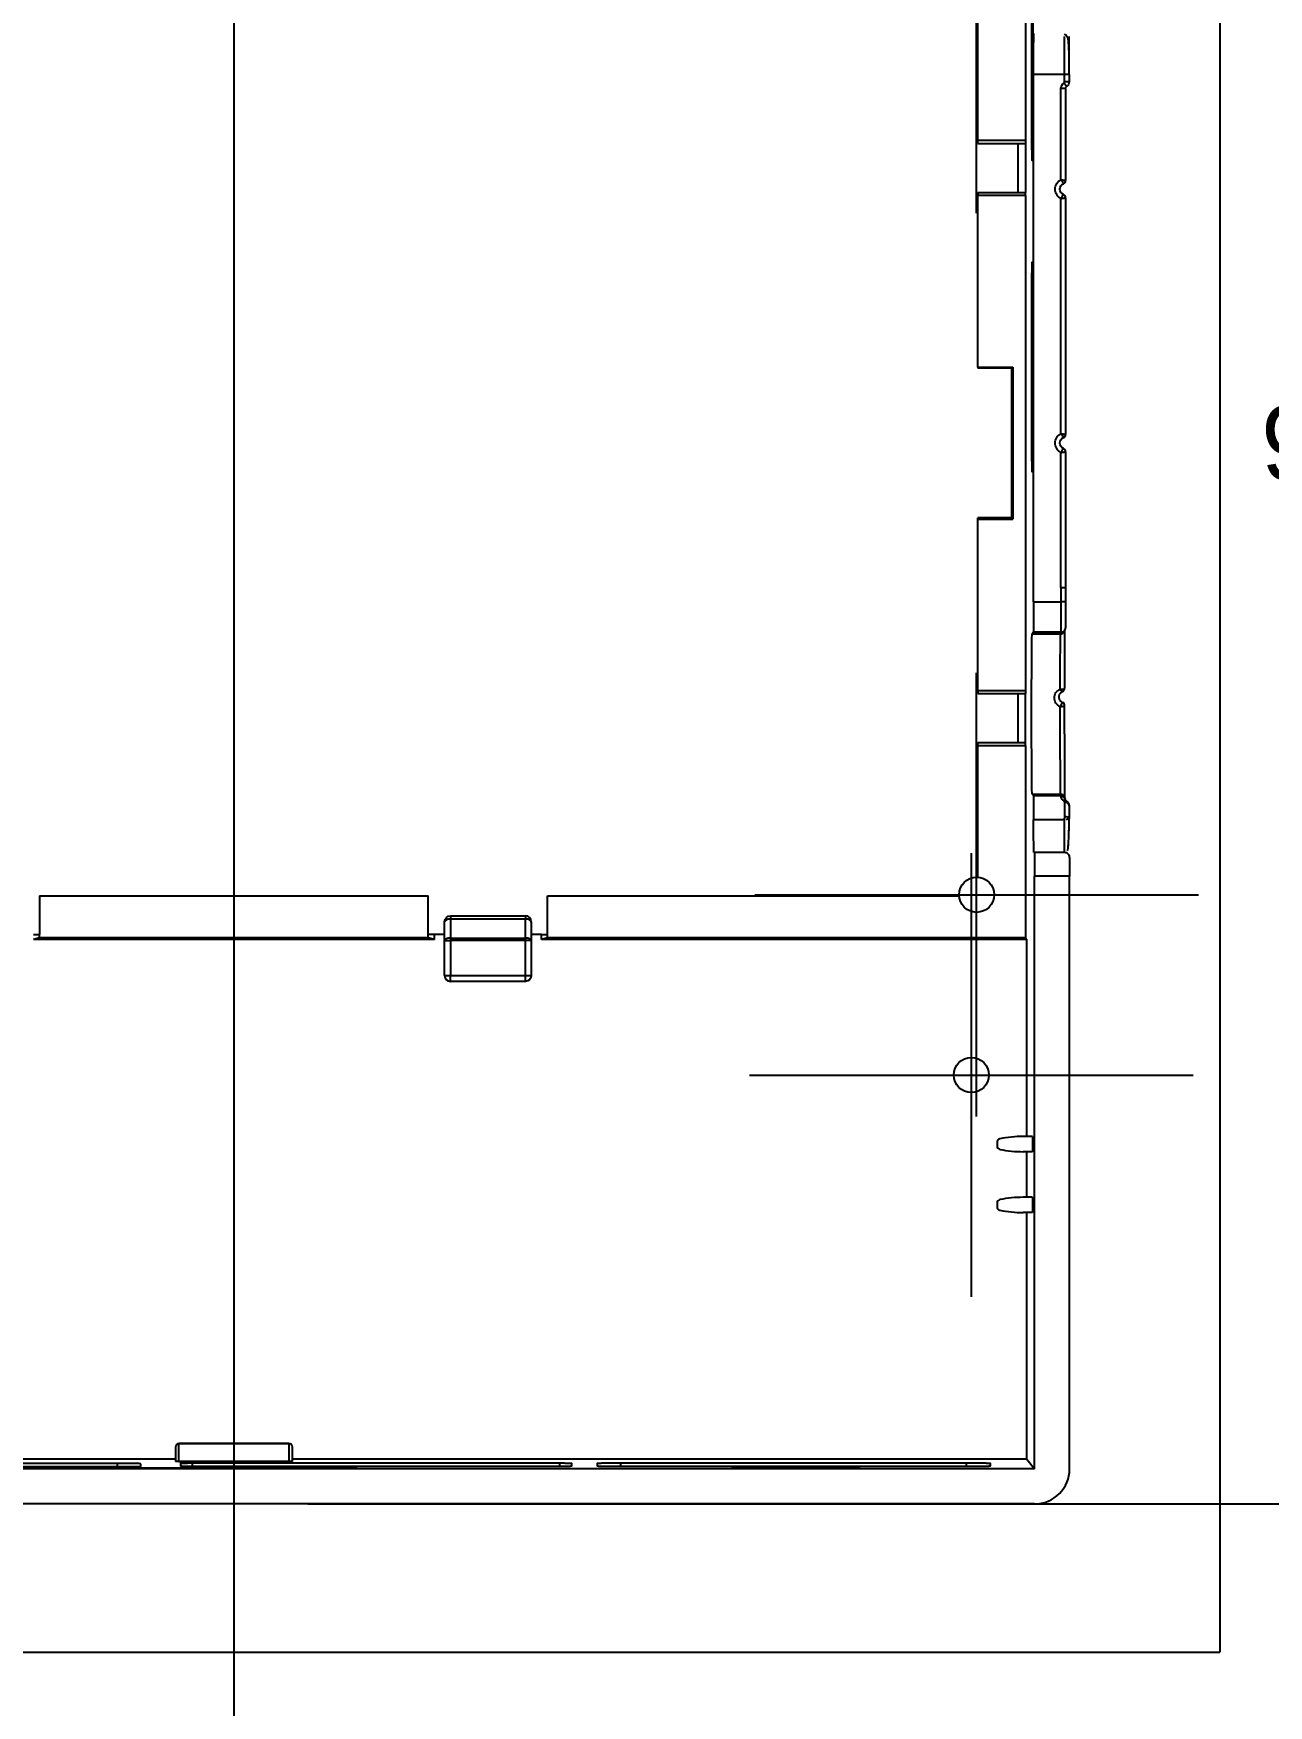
# Model space of a CAD drawing. Header units: inches. Extents: x 0 to 1189, y 0 to 841.
# Drawn here: x 980.2 to 1033.3, y 298.2 to 370 of the extents above; entities that cross this region are included whole.
import ezdxf
from ezdxf.lldxf.tags import DXFTag

# ---------------------------------------------------------------- set-up
doc = ezdxf.new("R2010")
doc.units = ezdxf.units.IN
doc.header["$MEASUREMENT"] = 0
doc.layers.add('1', color=7, linetype='Continuous', true_color=0xffffff)
tags = doc.linetypes.add('CENTER', pattern=[2, 1.25, -0.25, 0.25, -0.25]).pattern_tags.tags
tags[10:11] = [DXFTag(74, 4), DXFTag(75, 0), DXFTag(340, '0'), DXFTag(46, 0.0), DXFTag(50, 0.0), DXFTag(44, 0.0), DXFTag(45, 0.0)]
tags[8:9] = [DXFTag(74, 4), DXFTag(75, 0), DXFTag(340, '0'), DXFTag(46, 0.0), DXFTag(50, 0.0), DXFTag(44, 0.0), DXFTag(45, 0.0)]
tags[6:7] = [DXFTag(74, 4), DXFTag(75, 0), DXFTag(340, '0'), DXFTag(46, 0.0), DXFTag(50, 0.0), DXFTag(44, 0.0), DXFTag(45, 0.0)]
tags[4:5] = [DXFTag(74, 4), DXFTag(75, 0), DXFTag(340, '0'), DXFTag(46, 0.0), DXFTag(50, 0.0), DXFTag(44, 0.0), DXFTag(45, 0.0)]
tags = doc.linetypes.add('PHANTOM', pattern=[2.5, 1.25, -0.25, 0.25, -0.25, 0.25, -0.25]).pattern_tags.tags
tags[14:15] = [DXFTag(74, 4), DXFTag(75, 0), DXFTag(340, '0'), DXFTag(46, 0.0), DXFTag(50, 0.0), DXFTag(44, 0.0), DXFTag(45, 0.0)]
tags[12:13] = [DXFTag(74, 4), DXFTag(75, 0), DXFTag(340, '0'), DXFTag(46, 0.0), DXFTag(50, 0.0), DXFTag(44, 0.0), DXFTag(45, 0.0)]
tags[10:11] = [DXFTag(74, 4), DXFTag(75, 0), DXFTag(340, '0'), DXFTag(46, 0.0), DXFTag(50, 0.0), DXFTag(44, 0.0), DXFTag(45, 0.0)]
tags[8:9] = [DXFTag(74, 4), DXFTag(75, 0), DXFTag(340, '0'), DXFTag(46, 0.0), DXFTag(50, 0.0), DXFTag(44, 0.0), DXFTag(45, 0.0)]
tags[6:7] = [DXFTag(74, 4), DXFTag(75, 0), DXFTag(340, '0'), DXFTag(46, 0.0), DXFTag(50, 0.0), DXFTag(44, 0.0), DXFTag(45, 0.0)]
tags[4:5] = [DXFTag(74, 4), DXFTag(75, 0), DXFTag(340, '0'), DXFTag(46, 0.0), DXFTag(50, 0.0), DXFTag(44, 0.0), DXFTag(45, 0.0)]
doc.dimstyles.get("Standard").update_dxf_attribs({"dimtxt": 0.18, "dimasz": 0.18, "dimexe": 0.18, "dimexo": 0.0625, "dimgap": 0.09, "dimtad": 0, "dimtih": 1, "dimtoh": 1, "dimdec": 4, "dimzin": 0, "dimdsep": 46, "dimtxsty": 'Standard', "dimcen": 0.09, "dimadec": 0, "dimazin": 0, "dimtfac": 1, "dimtdec": 4, "dimtofl": 0, "dimtmove": 0, "dimatfit": 3, "dimfxl": 0, "dimtolj": 1, "dimtzin": 0, "dimarcsym": 0})

# ---------------------------------------------------------------- blocks, each defined once
blk = doc.blocks.new('*D46')
at = {"layer": '1', "color": 7, "lineweight": -2}
for p, q in [((992.021, 397.973), (1039.668, 397.973)), ((1036.493, 394.798), (1036.493, 355.596)), ((1036.493, 310.045), (1036.493, 349.246)), ((992.021, 306.87), (1039.668, 306.87))]:
    blk.add_line(p, q, dxfattribs=at)
at = {"layer": '1', "color": 7}
for points in [[(1035.964, 394.798), (1037.023, 394.798), (1036.493, 397.973)], [(1035.964, 310.045), (1037.023, 310.045), (1036.493, 306.87)]]:
    blk.add_solid(points, dxfattribs=at)
at = {"layer": 'Defpoints', "color": 0}
for p in [(990.434, 397.973), (990.434, 306.87), (1036.493, 306.87)]:
    blk.add_point(p, dxfattribs=at)
at = {"layer": '1', "color": 7, "insert": (1036.493, 352.421), "char_height": 3.175, "attachment_point": 5}
blk.add_mtext('\\A1; 91.1 ', dxfattribs=at)

msp = doc.modelspace()

# ---------------------------------------------------------------- linework, layer by layer
at = {"layer": '1', "color": 43, "linetype": 'PHANTOM', "ltscale": 11.129345}
msp.add_line((988.8465, 421.973), (988.8465, 282.8561), dxfattribs=at)
at = {"layer": '1', "color": 251}
for p in [(1031.167, 404.3365), (946.526, 300.5061)]:
    msp.add_line(p, (1031.167, 300.5061), dxfattribs=at)
at = {"layer": '1', "color": 7, "linetype": 'CENTER', "ltscale": 6.35}
for p, q in [((1020.7301, 362.2928), (1020.7301, 381.3428)), ((1020.7301, 323.4998), (1020.7301, 342.5498)), ((1020.504, 315.7613), (1020.504, 334.8113)), ((1011.2051, 333.0248), (1030.2551, 333.0248)), ((1010.979, 325.2863), (1030.029, 325.2863))]:
    msp.add_line(p, q, dxfattribs=at)
at = {"layer": '1', "color": 21}
for p, q in [((1022.8351, 373.6729), (1022.8351, 365.4084)), ((1023.1069, 365.6622), (1023.1069, 372.446)), ((1023.1424, 372.446), (1023.1424, 365.6622)), ((1020.7803, 365.4084), (1020.7803, 371.0658)), ((1024.5026, 368.2501), (1023.1761, 368.2501)), ((1023.1761, 345.6015), (1023.1761, 368.2501)), ((1024.5528, 367.6383), (1024.3518, 367.6383)), ((1024.3518, 363.7307), (1024.3518, 367.6383)), ((1024.5965, 367.727), (1024.481, 367.89)), ((1024.5026, 367.932), (1024.5026, 368.2501)), ((1024.7036, 368.2501), (1024.5026, 368.2501)), ((1024.7036, 367.932), (1024.5026, 367.932)), ((1024.5528, 367.6383), (1024.5528, 363.6982)), ((1024.7036, 368.2501), (1024.7036, 367.932)), ((1023.1424, 365.6622), (1023.1069, 365.6622)), ((1020.7803, 365.2853), (1020.7803, 365.4084)), ((1022.8351, 365.4084), (1020.7803, 365.4084)), ((1020.7803, 365.2853), (1022.514, 365.2853)), ((1022.514, 363.1748), (1022.514, 365.2853)), ((1022.514, 365.2853), (1022.8252, 365.2853)), ((1022.8351, 365.4084), (1022.8252, 365.2853)), ((1022.8252, 365.2853), (1022.8252, 363.1748)), ((1023.1347, 364.5567), (1023.1147, 364.5567)), ((1020.7803, 363.1748), (1020.7803, 363.0517)), ((1020.7803, 363.1748), (1022.514, 363.1748)), ((1022.8351, 363.0517), (1020.7803, 363.0517)), ((1020.7803, 355.6865), (1020.7803, 363.0517)), ((1022.514, 363.1748), (1022.8252, 363.1748)), ((1022.8351, 363.0517), (1022.8252, 363.1748)), ((1022.8351, 363.0517), (1022.8351, 341.7909)), ((1024.3518, 352.8265), (1024.3518, 362.9205)), ((1024.5528, 362.9529), (1024.5528, 352.794)), ((1023.1147, 360.185), (1023.1347, 360.185)), ((1023.1424, 359.0795), (1023.1069, 359.0795)), ((1023.1069, 352.2957), (1023.1069, 359.0795)), ((1023.1424, 359.0795), (1023.1424, 352.2957)), ((1020.7803, 355.6865), (1020.7803, 355.6373)), ((1020.7803, 355.6865), (1022.2867, 355.6865)), ((1022.2376, 355.6373), (1020.7803, 355.6373)), ((1022.2867, 355.6865), (1022.2376, 355.6373)), ((1022.2376, 349.2053), (1022.2376, 355.6373)), ((1022.2867, 355.6865), (1022.2867, 349.1562)), ((1023.1424, 352.2957), (1023.1069, 352.2957)), ((1024.3518, 346.2159), (1024.3518, 352.0162)), ((1024.5528, 352.0487), (1024.5528, 346.2142)), ((1023.1347, 351.1902), (1023.1147, 351.1902)), ((1020.7803, 349.1562), (1020.7803, 349.2053)), ((1022.2376, 349.2053), (1020.7803, 349.2053)), ((1020.7803, 349.1562), (1022.2867, 349.1562)), ((1020.7803, 341.7909), (1020.7803, 349.1562)), ((1022.2867, 349.1562), (1022.2376, 349.2053)), ((1024.3518, 346.2159), (1024.3619, 346.2159)), ((1024.3619, 345.6015), (1024.3619, 346.2159)), ((1024.5528, 346.2143), (1024.5528, 345.6015)), ((1023.1761, 345.6015), (1024.3619, 345.6015)), ((1024.5528, 345.6015), (1024.3619, 345.6015)), ((1023.167, 344.2951), (1023.1153, 344.2304)), ((1023.1153, 344.2304), (1024.3322, 344.2304)), ((1024.358, 344.2951), (1023.167, 344.2951)), ((1024.3322, 344.2304), (1024.358, 344.2951)), ((1024.5095, 344.3505), (1024.5353, 344.4151)), ((1020.7803, 341.7909), (1020.7803, 341.6678)), ((1020.7803, 341.7909), (1022.8351, 341.7909)), ((1022.8351, 341.7909), (1022.8252, 341.6678)), ((1020.7803, 341.6678), (1022.514, 341.6678)), ((1022.514, 339.5573), (1022.514, 341.6678)), ((1022.514, 341.6678), (1022.8252, 341.6678)), ((1022.8252, 339.5573), (1022.8252, 341.6678)), ((1020.7803, 339.4342), (1020.7803, 339.5573)), ((1020.7803, 339.5573), (1022.514, 339.5573)), ((1020.7803, 333.7769), (1020.7803, 339.4342)), ((1020.7803, 339.4342), (1022.8351, 339.4342)), ((1022.514, 339.5573), (1022.8252, 339.5573)), ((1022.8351, 339.4342), (1022.8252, 339.5573)), ((1022.8351, 339.4342), (1022.8351, 331.1698)), ((1023.1153, 337.3465), (1024.3322, 337.3465)), ((1023.1153, 337.3465), (1023.1675, 337.2813)), ((1023.1675, 337.2813), (1024.3583, 337.2813)), ((1024.3583, 337.2813), (1024.3322, 337.3465)), ((1024.5356, 337.1613), (1024.5095, 337.2264)), ((1024.5195, 336.2381), (1023.1763, 336.2381)), ((1023.2104, 334.8338), (1023.1883, 334.8338)), ((1024.5205, 334.8338), (1023.2104, 334.8338)), ((1024.725, 333.8288), (1023.2175, 333.8288)), ((1023.2175, 308.3772), (1023.2175, 333.8288)), ((1024.725, 308.3772), (1024.725, 333.8288)), ((980.505, 332.9746), (997.188, 332.9746)), ((980.505, 332.9746), (980.505, 331.3163)), ((997.188, 331.3163), (997.188, 332.9746)), ((1002.3135, 331.3163), (1002.3135, 332.9746)), ((1002.3135, 332.9746), (1019.978, 332.9746)), ((997.8915, 331.056), (997.8915, 331.8691)), ((998.1427, 332.1203), (998.1427, 331.9814)), ((998.1427, 332.1203), (1001.3587, 332.1203)), ((1001.3587, 331.9814), (998.1427, 331.9814)), ((998.1427, 331.9814), (998.1427, 331.1684)), ((1001.3587, 332.1203), (1001.3587, 331.9814)), ((1001.3587, 331.1684), (1001.3587, 331.9814)), ((1001.61, 331.8691), (1001.61, 331.056)), ((980.2382, 331.3163), (980.505, 331.3163)), ((980.505, 331.1698), (980.2382, 331.1031)), ((997.4547, 331.1031), (980.2382, 331.1031)), ((980.505, 331.1698), (980.505, 331.3163)), ((997.188, 331.1698), (980.505, 331.1698)), ((997.4547, 331.3163), (997.188, 331.3163)), ((997.188, 331.1698), (997.188, 331.3163)), ((997.4547, 331.1031), (997.188, 331.1698)), ((997.8915, 331.3163), (997.4547, 331.3163)), ((997.4547, 331.1031), (997.4547, 331.3163)), ((997.8915, 329.5576), (997.8915, 331.056)), ((997.8915, 331.056), (998.1427, 331.056)), ((998.1427, 331.1684), (1001.3587, 331.1684)), ((998.1427, 331.1684), (998.1427, 331.056)), ((998.1427, 331.056), (998.1427, 329.5576)), ((1001.3587, 331.056), (998.1427, 331.056)), ((1001.3587, 331.056), (1001.3587, 331.1684)), ((1001.3587, 329.5576), (1001.3587, 331.056)), ((1001.61, 331.056), (1001.3587, 331.056)), ((1002.0467, 331.3163), (1001.61, 331.3163)), ((1001.61, 331.056), (1001.61, 329.5576)), ((1002.0467, 331.3163), (1002.3135, 331.3163)), ((1002.0467, 331.1031), (1002.0467, 331.3163)), ((1002.3135, 331.1698), (1002.0467, 331.1031)), ((1022.8884, 331.1031), (1002.0467, 331.1031)), ((1002.3135, 331.1698), (1002.3135, 331.3163)), ((1022.8351, 331.1698), (1002.3135, 331.1698)), ((1022.8351, 331.1698), (1022.8884, 331.1031)), ((1022.8884, 322.6482), (1022.8884, 331.1031)), ((997.8915, 329.5576), (998.1427, 329.5576)), ((998.1427, 329.5576), (1001.3587, 329.5576)), ((998.1427, 329.3063), (998.1427, 329.5576)), ((1001.3587, 329.3063), (1001.3587, 329.5576)), ((1001.3587, 329.5576), (1001.61, 329.5576)), ((1001.3587, 329.3063), (998.1427, 329.3063)), ((1021.6095, 322.4008), (1021.6095, 322.2424)), ((1023.1315, 322.6482), (1022.726, 322.6482)), ((1023.1315, 322.6482), (1023.1315, 321.995)), ((1023.1315, 321.995), (1022.726, 321.995)), ((1022.8884, 320.0352), (1022.8884, 321.995)), ((1021.6095, 319.7878), (1021.6095, 319.6294)), ((1023.1315, 320.0352), (1022.726, 320.0352)), ((1023.1315, 320.0352), (1023.1315, 319.382)), ((1023.1315, 319.382), (1022.726, 319.382)), ((1022.8884, 308.7886), (1022.8884, 319.382)), ((991.2082, 309.4604), (986.4847, 309.4604)), ((986.4847, 309.4586), (986.4847, 309.4604)), ((986.4847, 309.4586), (991.2082, 309.4586)), ((986.4847, 308.6886), (986.4847, 309.4586)), ((991.2082, 309.4586), (991.2082, 309.4604)), ((991.2082, 309.4586), (991.2082, 308.6886)), ((986.3348, 308.7886), (954.8045, 308.7886)), ((986.334, 309.3097), (986.334, 308.6975)), ((1022.8884, 308.7886), (991.3581, 308.7886)), ((991.359, 308.6975), (991.359, 309.3097)), ((1022.8884, 308.7886), (1023.2175, 308.3772)), ((1023.2175, 308.3772), (954.4755, 308.3772)), ((983.8466, 308.6044), (968.5706, 308.6044)), ((968.5706, 308.475), (983.8466, 308.475)), ((983.5953, 308.3965), (983.5953, 308.4162)), ((983.8466, 308.475), (983.8466, 308.6044)), ((984.3491, 308.3899), (984.3491, 308.4228)), ((984.3491, 308.4228), (993.3438, 308.4228)), ((993.3438, 308.3899), (984.3491, 308.3899)), ((984.8516, 308.4838), (984.8516, 308.5956)), ((991.2111, 308.6886), (986.4818, 308.6886)), ((986.4847, 308.6886), (991.2082, 308.6886)), ((986.5601, 308.4869), (986.5601, 308.6232)), ((987.0626, 308.4794), (987.0626, 308.6276)), ((987.0626, 308.6276), (1002.8411, 308.6276)), ((1002.3386, 308.4781), (987.5651, 308.4781)), ((993.3438, 308.3899), (993.3438, 308.4228)), ((994.0976, 308.4162), (994.0976, 308.3965)), ((1002.8411, 308.4794), (1002.8411, 308.6276)), ((1003.3436, 308.6232), (1003.3436, 308.4869)), ((1004.4491, 308.4869), (1004.4491, 308.6224)), ((1005.4541, 308.4781), (1005.4541, 308.6311)), ((1005.4541, 308.6311), (1020.303, 308.6311)), ((1020.303, 308.4781), (1005.4541, 308.4781)), ((1010.2027, 308.3948), (1010.2027, 308.4228)), ((1015.7302, 308.4228), (1010.2027, 308.4228)), ((1015.7302, 308.3948), (1010.2027, 308.3948)), ((1015.7302, 308.3948), (1015.7302, 308.4228)), ((1020.303, 308.4781), (1020.303, 308.6311)), ((1021.308, 308.6224), (1021.308, 308.4869)), ((1023.2175, 306.8697), (954.4755, 306.8697))]:
    msp.add_line(p, q, dxfattribs=at)
for centre in [(1020.7301, 333.0248), (1020.504, 325.2863)]:
    msp.add_circle(centre, 0.7538, dxfattribs=at)
at = {"layer": '1', "color": 21, "extrusion": (0, 0, -1)}
for centre, start, end in [((-998.1427, 331.8691), 0, 90), ((-1001.3587, 329.5576), 180, 270)]:
    msp.add_arc(centre, 0.2512, start, end, dxfattribs=at)
at = {"layer": '1', "color": 21}
for centre, radius, start, end in [((1001.3587, 331.8691), 0.2512, 0, 90), ((998.1427, 329.5576), 0.2512, 180, 270), ((1021.7602, 322.4008), 0.1507, 101.428758, 180), ((1022.726, 317.6232), 5.025, 90, 101.428758), ((1021.7602, 322.2424), 0.1507, 180, 258.571242), ((1022.726, 327.02), 5.025, 258.571242, 270), ((1021.7602, 319.7878), 0.1507, 101.428758, 180), ((1021.7602, 319.6294), 0.1507, 180, 258.571242), ((1022.726, 315.0102), 5.025, 90, 101.428758), ((1022.726, 324.407), 5.025, 258.571242, 270), ((986.4847, 309.3097), 0.1507, 90, 180), ((991.2082, 309.3097), 0.1507, 0, 90)]:
    msp.add_arc(centre, radius, start, end, dxfattribs=at)
at = {"layer": '1', "color": 21, "extrusion": (0, 0, -1)}
for centre, major_axis, ratio, start_param, end_param in [((1023.1883, 368.2501), (0, -1.7587), 0.0069814, 1.5707963, 3.1415927), ((1024.7104, 368.2501), (0, -1.9597), 0.0034907, 1.5707963, 2.5477085), ((1024.6533, 367.6381), (0.0057, -0.3068), 0.9825102, 1.5895433, 2.552094), ((1024.5528, 363.3256), (0.4523, 0), 0.9999939, 2.0313503, 4.251835), ((1024.5528, 363.3256), (0.2513, 0), 0.9999842, 1.9551933, 4.327992), ((1024.5528, 352.4213), (0.4523, 0), 0.9999939, 2.0313503, 4.251835), ((1024.5528, 352.4213), (0.2513, 0), 0.9999842, 1.9551933, 4.327992), ((1024.3619, 346.2143), (0.1909, 0), 0.0087269, 4.712389, 6.286676), ((1023.1669, 345.6015), (0, -1.3065), 0.0069814, 4.712389, 6.2744587), ((1023.1155, 340.7885), (0, -3.4421), 0.0069814, 0.0087268, 3.132866), ((1024.5233, 340.7885), (0, -3.6331), 0.0034907, 1.8787704, 3.132866), ((1024.5233, 340.7885), (0, -3.6331), 0.0034907, 0.1511375, 1.6688894), ((1023.1674, 335.9749), (0, -1.3065), 0.0069814, 3.1503193, 4.5094747), ((1024.3582, 335.9749), (0, -1.3065), 0.0029805, 3.1503193, 3.3844205), ((1024.6999, 335.9749), (0, -1.1156), 0.0034907, 3.8172066, 4.4020452), ((1023.1883, 336.5926), (0, -1.7587), 0.0069814, 0, 1.367882), ((1024.7104, 336.5926), (0, -1.9597), 0.0034907, 1.136485, 1.4289509), ((1023.2104, 333.8288), (0, -1.005), 0.0069814, 3.1415927, 4.712389), ((1024.7215, 333.8288), (0, -1.005), 0.0034907, 3.7850938, 4.712389), ((986.4847, 308.6975), (0.1508, 0), 0.0589053, 1.5901893, 3.1415927), ((986.4847, 308.536), (0, 0.1526), 0.9876352, 6.2637923, 6.2831853), ((991.2082, 308.536), (0, 0.1526), 0.9876352, 0, 0.019393), ((991.2082, 308.6975), (0.1508, 0), 0.0589053, 0, 1.5514034)]:
    msp.add_ellipse(centre, major_axis=major_axis, ratio=ratio, start_param=start_param, end_param=end_param, dxfattribs=at)
at = {"layer": '1', "color": 21}
for centre, major_axis, ratio, start_param, end_param in [((1024.4523, 367.932), (0.0009, -0.0511), 0.9825102, 0.5894986, 1.5520494), ((1024.4021, 363.6982), (0.0843, 0.125), 0.9999988, 4.1191901, 5.3055895), ((1024.4021, 362.953), (-0.0843, 0.125), 0.9999988, 4.1191888, 5.3055878), ((1024.4021, 352.794), (0.0843, 0.125), 0.9999988, 4.1191901, 5.3055891), ((1024.4021, 352.0487), (-0.0843, 0.125), 0.9999988, 4.1191888, 5.3055878), ((1024.332, 344.4225), (-0.1773, 0.0709), 0.9999558, 1.9512801, 3.5221374), ((1024.3578, 344.4871), (-0.1773, 0.0709), 0.9999558, 1.9512801, 3.5221374), ((1024.3588, 341.8891), (0.0577, -0.1393), 0.9531375, 6.2788099, 7.3894996), ((1024.3599, 341.1444), (0, -0.1507), 0.9999939, 2.0683975, 2.7571959), ((1024.3599, 341.1443), (0.1506, 0.0058), 0.9958902, 6.2446343, 7.4298541), ((1024.3599, 341.1444), (0, -0.1507), 0.9999939, 1.7273426, 1.9647357), ((1024.3327, 337.1544), (-0.1773, -0.0709), 0.9999558, 3.1476237, 4.331894), ((1024.3587, 337.0893), (-0.1773, -0.0709), 0.9999558, 2.7610479, 4.3319052), ((1024.3592, 337.0577), (-0.1909, -0.0027), 0.9706563, 3.1270762, 4.6987119), ((1024.4854, 336.8856), (-0.0929, -0.1668), 0.566697, 2.9526125, 3.91828), ((1024.5114, 336.8453), (-0.1909, -0.0008), 0.7803202, 3.136011, 4.7089903), ((1024.5127, 336.3155), (-0.1909, -0.0002), 0.3053858, 3.1379269, 4.7120471), ((998.1427, 331.8691), (0.2512, 0), 0.4472136, 1.5707963, 3.1415927), ((1001.3587, 331.8691), (0.2512, 0), 0.4472136, 0, 1.5707963), ((998.1427, 331.056), (0.2512, 0), 0.4472136, 1.5707963, 3.1415927), ((1001.3587, 331.056), (0.2512, 0), 0.4472136, 0, 1.5707963), ((986.4847, 309.3097), (-0.1507, 0), 0.9876352, 4.712389, 6.2831853), ((991.2082, 309.3097), (-0.1507, 0), 0.9876352, 3.1415927, 4.712389), ((1023.2175, 308.3772), (0.9417, -1.1772), 0.9999844, 5.6084531, 7.1792342)]:
    msp.add_ellipse(centre, major_axis=major_axis, ratio=ratio, start_param=start_param, end_param=end_param, dxfattribs=at)
for points, degree, knots in [([(1024.5026, 368.2501), (1024.5037, 368.7105), (1024.5048, 369.1681), (1024.5066, 369.6565), (1024.5071, 369.7853), (1024.5077, 369.8733)], 3, [0, 0, 0, 0, 0.6666803, 0.6666803, 1, 1, 1, 1]), ([(1024.6932, 369.2938), (1024.6927, 369.3291), (1024.6902, 369.4539), (1024.6775, 369.679), (1024.6413, 369.8766), (1024.5542, 369.9532), (1024.508, 369.9726)], 3, [0, 0, 0, 0, 0.0860201, 0.3176333, 0.7033918, 1, 1, 1, 1]), ([(1024.5495, 367.6383), (1024.5498, 367.6474), (1024.5525, 367.6648), (1024.5622, 367.6894), (1024.577, 367.7107), (1024.5895, 367.722), (1024.5965, 367.727)], 3, [0, 0, 0, 0, 0.2608262, 0.5140274, 0.760394, 1, 1, 1, 1]), ([(1024.7036, 367.932), (1024.7035, 367.8921), (1024.6936, 367.8523), (1024.6563, 367.7816), (1024.6289, 367.7508), (1024.5958, 367.7279)], 3, [0, 0, 0, 0, 0.5, 0.5, 1, 1, 1, 1]), ([(1023.1168, 364.5564), (1023.1108, 364.5553), (1023.1132, 364.5785), (1023.1124, 364.5999), (1023.1117, 364.6419), (1023.111, 364.6834), (1023.1104, 364.7436), (1023.1097, 364.8039), (1023.1092, 364.8805), (1023.1087, 364.9564), (1023.1083, 365.0483), (1023.1078, 365.1382), (1023.1075, 365.2396), (1023.1073, 365.34), (1023.1071, 365.4467), (1023.1069, 365.5536), (1023.1069, 365.6622)], 2, [0, 0, 0, 0.125, 0.125, 0.25, 0.25, 0.375, 0.375, 0.5, 0.5, 0.625, 0.625, 0.75, 0.75, 0.875, 0.875, 1, 1, 1]), ([(1023.1424, 365.6622), (1023.1424, 365.5541), (1023.1422, 365.4467), (1023.1421, 365.3409), (1023.1418, 365.2396), (1023.1415, 365.1391), (1023.1411, 365.0483), (1023.1407, 364.9572), (1023.1401, 364.8805), (1023.1396, 364.8045), (1023.1389, 364.7436), (1023.1383, 364.6839), (1023.1376, 364.6419), (1023.1369, 364.6002), (1023.1362, 364.5785), (1023.1385, 364.5552), (1023.1325, 364.5565)], 2, [0, 0, 0, 0.125, 0.125, 0.25, 0.25, 0.375, 0.375, 0.5, 0.5, 0.625, 0.625, 0.75, 0.75, 0.875, 0.875, 1, 1, 1]), ([(1024.3472, 363.7314), (1024.3517, 363.7307), (1024.3563, 363.73), (1024.3608, 363.7293), (1024.3653, 363.7286), (1024.3699, 363.7279), (1024.3744, 363.7272), (1024.3987, 363.7234), (1024.4211, 363.7198), (1024.4412, 363.7166), (1024.4457, 363.7159), (1024.4683, 363.7122), (1024.4893, 363.7088), (1024.5192, 363.7039), (1024.5301, 363.702), (1024.5449, 363.6996), (1024.5495, 363.6988), (1024.554, 363.698)], 3, [0, 0, 0, 0, 0.0092147, 0.0092147, 0.0161031, 0.0161031, 0.0770853, 0.0770853, 0.2953456, 0.2953456, 0.3090664, 0.3090664, 0.558323, 0.558323, 0.7547497, 0.7547497, 1, 1, 1, 1]), ([(1024.3517, 363.7309), (1024.3543, 363.7272), (1024.3569, 363.7234), (1024.3596, 363.7196), (1024.3622, 363.7159), (1024.379, 363.6914), (1024.3913, 363.6726), (1024.402, 363.6556), (1024.4045, 363.6517), (1024.4166, 363.6324), (1024.4274, 363.6143), (1024.4424, 363.5882), (1024.4477, 363.5785), (1024.4549, 363.5655), (1024.457, 363.5615), (1024.4592, 363.5574)], 3, [0, 0, 0, 0, 0.009234, 0.009234, 0.079051, 0.079051, 0.2953673, 0.2953673, 0.3093423, 0.3093423, 0.5580225, 0.5580225, 0.7544184, 0.7544184, 1, 1, 1, 1]), ([(1024.3472, 362.9197), (1024.3517, 362.9204), (1024.3563, 362.9211), (1024.3608, 362.9218), (1024.3653, 362.9226), (1024.3699, 362.9233), (1024.3744, 362.924), (1024.3987, 362.9278), (1024.4211, 362.9313), (1024.4412, 362.9346), (1024.4457, 362.9353), (1024.4683, 362.9389), (1024.4893, 362.9423), (1024.5192, 362.9473), (1024.5301, 362.9491), (1024.5449, 362.9516), (1024.5495, 362.9524), (1024.554, 362.9531)], 3, [0, 0, 0, 0, 0.0092147, 0.0092147, 0.0161031, 0.0161031, 0.0770853, 0.0770853, 0.2953456, 0.2953456, 0.3090664, 0.3090664, 0.558323, 0.558323, 0.7547497, 0.7547497, 1, 1, 1, 1]), ([(1024.3517, 362.9202), (1024.3543, 362.924), (1024.3569, 362.9278), (1024.3596, 362.9315), (1024.3622, 362.9353), (1024.379, 362.9598), (1024.3913, 362.9785), (1024.402, 362.9956), (1024.4045, 362.9994), (1024.4166, 363.0187), (1024.4274, 363.0369), (1024.4424, 363.063), (1024.4477, 363.0726), (1024.4549, 363.0856), (1024.457, 363.0897), (1024.4592, 363.0938)], 3, [0, 0, 0, 0, 0.009234, 0.009234, 0.079051, 0.079051, 0.2953673, 0.2953673, 0.3093423, 0.3093423, 0.5580225, 0.5580225, 0.7544184, 0.7544184, 1, 1, 1, 1]), ([(1023.1069, 359.0795), (1023.1069, 359.1876), (1023.1071, 359.2949), (1023.1073, 359.4007), (1023.1075, 359.5021), (1023.1078, 359.6025), (1023.1083, 359.6934), (1023.1087, 359.7845), (1023.1092, 359.8612), (1023.1097, 359.9371), (1023.1104, 359.9981), (1023.111, 360.0578), (1023.1117, 360.0998), (1023.1124, 360.1414), (1023.1132, 360.1631), (1023.1108, 360.1864), (1023.1168, 360.1851)], 2, [0, 0, 0, 0.125, 0.125, 0.25, 0.25, 0.375, 0.375, 0.5, 0.5, 0.625, 0.625, 0.75, 0.75, 0.875, 0.875, 1, 1, 1]), ([(1023.1325, 360.1852), (1023.1385, 360.1864), (1023.1362, 360.1631), (1023.1369, 360.1417), (1023.1376, 360.0998), (1023.1383, 360.0583), (1023.1389, 359.9981), (1023.1396, 359.9378), (1023.1401, 359.8612), (1023.1407, 359.7853), (1023.1411, 359.6934), (1023.1415, 359.6034), (1023.1418, 359.5021), (1023.1421, 359.4017), (1023.1422, 359.2949), (1023.1424, 359.1881), (1023.1424, 359.0795)], 2, [0, 0, 0, 0.125, 0.125, 0.25, 0.25, 0.375, 0.375, 0.5, 0.5, 0.625, 0.625, 0.75, 0.75, 0.875, 0.875, 1, 1, 1]), ([(1024.3472, 352.8272), (1024.3517, 352.8265), (1024.3563, 352.8258), (1024.3608, 352.8251), (1024.3653, 352.8244), (1024.3699, 352.8236), (1024.3744, 352.8229), (1024.3987, 352.8191), (1024.4211, 352.8156), (1024.4412, 352.8124), (1024.4457, 352.8116), (1024.4683, 352.808), (1024.4893, 352.8046), (1024.5192, 352.7996), (1024.5301, 352.7978), (1024.5449, 352.7953), (1024.5495, 352.7946), (1024.554, 352.7938)], 3, [0, 0, 0, 0, 0.0092147, 0.0092147, 0.0161031, 0.0161031, 0.0770853, 0.0770853, 0.2953456, 0.2953456, 0.3090664, 0.3090664, 0.558323, 0.558323, 0.7547497, 0.7547497, 1, 1, 1, 1]), ([(1024.3517, 352.8267), (1024.3543, 352.8229), (1024.3569, 352.8192), (1024.3596, 352.8154), (1024.3622, 352.8116), (1024.379, 352.7871), (1024.3913, 352.7684), (1024.402, 352.7514), (1024.4045, 352.7475), (1024.4166, 352.7282), (1024.4274, 352.71), (1024.4424, 352.6839), (1024.4477, 352.6743), (1024.4549, 352.6613), (1024.457, 352.6572), (1024.4592, 352.6531)], 3, [0, 0, 0, 0, 0.009234, 0.009234, 0.079051, 0.079051, 0.2953673, 0.2953673, 0.3093423, 0.3093423, 0.5580225, 0.5580225, 0.7544184, 0.7544184, 1, 1, 1, 1]), ([(1023.1168, 351.1899), (1023.1108, 351.1888), (1023.1132, 351.212), (1023.1124, 351.2334), (1023.1117, 351.2754), (1023.111, 351.3169), (1023.1104, 351.3771), (1023.1097, 351.4374), (1023.1092, 351.514), (1023.1087, 351.5899), (1023.1083, 351.6818), (1023.1078, 351.7717), (1023.1075, 351.8731), (1023.1073, 351.9735), (1023.1071, 352.0802), (1023.1069, 352.1871), (1023.1069, 352.2957)], 2, [0, 0, 0, 0.125, 0.125, 0.25, 0.25, 0.375, 0.375, 0.5, 0.5, 0.625, 0.625, 0.75, 0.75, 0.875, 0.875, 1, 1, 1]), ([(1023.1424, 352.2957), (1023.1424, 352.1876), (1023.1422, 352.0802), (1023.1421, 351.9744), (1023.1418, 351.8731), (1023.1415, 351.7726), (1023.1411, 351.6818), (1023.1407, 351.5907), (1023.1401, 351.514), (1023.1396, 351.438), (1023.1389, 351.3771), (1023.1383, 351.3174), (1023.1376, 351.2754), (1023.1369, 351.2337), (1023.1362, 351.212), (1023.1385, 351.1887), (1023.1325, 351.19)], 2, [0, 0, 0, 0.125, 0.125, 0.25, 0.25, 0.375, 0.375, 0.5, 0.5, 0.625, 0.625, 0.75, 0.75, 0.875, 0.875, 1, 1, 1]), ([(1024.3472, 352.0155), (1024.3517, 352.0162), (1024.3563, 352.0169), (1024.3608, 352.0176), (1024.3653, 352.0183), (1024.3699, 352.019), (1024.3744, 352.0197), (1024.3987, 352.0235), (1024.4211, 352.0271), (1024.4412, 352.0303), (1024.4457, 352.031), (1024.4683, 352.0347), (1024.4893, 352.0381), (1024.5192, 352.043), (1024.5301, 352.0449), (1024.5449, 352.0473), (1024.5495, 352.0481), (1024.554, 352.0489)], 3, [0, 0, 0, 0, 0.0092147, 0.0092147, 0.0161031, 0.0161031, 0.0770853, 0.0770853, 0.2953456, 0.2953456, 0.3090664, 0.3090664, 0.558323, 0.558323, 0.7547497, 0.7547497, 1, 1, 1, 1]), ([(1024.3517, 352.016), (1024.3543, 352.0197), (1024.3569, 352.0235), (1024.3596, 352.0273), (1024.3622, 352.0311), (1024.379, 352.0555), (1024.3913, 352.0743), (1024.402, 352.0913), (1024.4045, 352.0952), (1024.4166, 352.1145), (1024.4274, 352.1326), (1024.4424, 352.1587), (1024.4477, 352.1684), (1024.4549, 352.1814), (1024.457, 352.1855), (1024.4592, 352.1895)], 3, [0, 0, 0, 0, 0.009234, 0.009234, 0.079051, 0.079051, 0.2953673, 0.2953673, 0.3093423, 0.3093423, 0.5580225, 0.5580225, 0.7544184, 0.7544184, 1, 1, 1, 1]), ([(1024.3577, 344.2935), (1024.3584, 344.2981), (1024.3587, 344.3316), (1024.3593, 344.4639), (1024.3596, 344.5609), (1024.3603, 344.8025), (1024.3606, 344.9469), (1024.3613, 345.2614), (1024.3616, 345.4314), (1024.3619, 345.6015)], 3, [0, 0, 0, 0, 0.25, 0.25, 0.5, 0.5, 0.75, 0.75, 1, 1, 1, 1]), ([(1024.5528, 345.6015), (1024.5528, 345.4926), (1024.5528, 345.3851), (1024.5527, 345.2808), (1024.5525, 345.18), (1024.5524, 345.0822), (1024.5522, 344.9917), (1024.552, 344.903), (1024.5517, 344.8253), (1024.5514, 344.7484), (1024.5511, 344.6863), (1024.5508, 344.624), (1024.5505, 344.5798), (1024.5501, 344.5351), (1024.5497, 344.5113), (1024.5496, 344.4888), (1024.5484, 344.4843)], 2, [0, 0, 0, 0.125, 0.125, 0.25, 0.25, 0.375, 0.375, 0.5, 0.5, 0.625, 0.625, 0.75, 0.75, 0.875, 0.875, 1, 1, 1]), ([(1024.3197, 341.1009), (1024.2477, 341.1451), (1024.105, 341.2327), (1024.0501, 341.4828), (1024.1074, 341.7272), (1024.2489, 341.8132), (1024.3203, 341.8567)], 3, [0, 0, 0, 0, 0.2517773, 0.4990606, 0.7471456, 1, 1, 1, 1]), ([(1024.3203, 341.8567), (1024.3737, 341.8548), (1024.4576, 341.8519), (1024.4911, 341.8695), (1024.5033, 341.8759)], 3, [0, 0, 0, 0, 0.637789, 1, 1, 1, 1]), ([(1024.4647, 341.7828), (1024.468, 341.786), (1024.4783, 341.7974), (1024.4938, 341.8202), (1024.5067, 341.8525), (1024.5102, 341.8749), (1024.5107, 341.8863)], 3, [0, 0, 0, 0, 0.1084996, 0.4016049, 0.7009535, 1, 1, 1, 1]), ([(1024.4159, 341.7496), (1024.4088, 341.7464), (1024.3934, 341.7396), (1024.3704, 341.7258), (1024.346, 341.7074), (1024.3217, 341.6835), (1024.2988, 341.6535), (1024.2792, 341.6172), (1024.2649, 341.5746), (1024.2601, 341.5402), (1024.2592, 341.5027), (1024.2633, 341.4638), (1024.2798, 341.4137), (1024.3052, 341.3696), (1024.3376, 341.3329), (1024.3748, 341.3036), (1024.4027, 341.2905), (1024.4164, 341.2842)], 3, [0, 0, 0, 0, 0.0386328, 0.0835764, 0.1348612, 0.1925066, 0.2565253, 0.3269254, 0.4037122, 0.4868888, 0.5051183, 0.5978377, 0.686207, 0.7703956, 0.8505999, 0.9270473, 1, 1, 1, 1]), ([(1024.3197, 341.1009), (1024.3316, 341.1196), (1024.344, 341.1406), (1024.3673, 341.1828), (1024.3782, 341.2039), (1024.3962, 341.2402), (1024.4032, 341.2553), (1024.4127, 341.2756), (1024.4146, 341.2798), (1024.4169, 341.2838)], 3, [0, 0, 0, 0, 0.25, 0.25, 0.5, 0.5, 0.75, 0.75, 1, 1, 1, 1]), ([(1024.3325, 337.3452), (1024.3316, 337.3498), (1024.3312, 337.3752), (1024.3301, 337.4765), (1024.3296, 337.5512), (1024.3285, 337.7454), (1024.328, 337.8649), (1024.327, 338.1437), (1024.3265, 338.3029), (1024.3254, 338.6545), (1024.3249, 338.8467), (1024.3239, 339.2561), (1024.3233, 339.4732), (1024.3223, 339.9229), (1024.3218, 340.1555), (1024.3207, 340.6265), (1024.3202, 340.8648), (1024.3197, 341.1009)], 3, [0, 0, 0, 0, 0.125, 0.125, 0.25, 0.25, 0.375, 0.375, 0.5, 0.5, 0.625, 0.625, 0.75, 0.75, 0.875, 0.875, 1, 1, 1, 1]), ([(1024.4854, 337.0415), (1024.449, 337.0763), (1024.3625, 337.1592), (1024.3604, 337.2123), (1024.3592, 337.243)], 3, [0, 0, 0, 0, 0.4199849, 1, 1, 1, 1]), ([(1024.5114, 336.9943), (1024.5112, 336.9989), (1024.511, 337.0035), (1024.5087, 337.0122), (1024.5044, 337.0219), (1024.4976, 337.0322), (1024.4893, 337.0385), (1024.4854, 337.0415)], 3, [0, 0, 0, 0, 0.1743512, 0.3458033, 0.5162009, 0.7694594, 1, 1, 1, 1]), ([(1024.5127, 336.3738), (1024.5125, 336.4951), (1024.5123, 336.6106), (1024.5118, 336.8204), (1024.5116, 336.9147), (1024.5114, 336.9943)], 3, [0, 0, 0, 0, 0.5, 0.5, 1, 1, 1, 1]), ([(1024.5501, 337.0577), (1024.5674, 337.0507), (1024.578, 337.0454), (1024.5892, 337.0414), (1024.5944, 337.0395)], 3, [0, 0, 0, 0, 0.8867917, 1, 1, 1, 1]), ([(1024.5944, 337.0395), (1024.6183, 337.0204), (1024.6809, 336.9705), (1024.6942, 336.8931), (1024.7024, 336.8453)], 3, [0, 0, 0, 0, 0.3824551, 1, 1, 1, 1]), ([(1024.5085, 334.8683), (1024.5083, 334.8849), (1024.5081, 334.9074), (1024.5074, 335.0029), (1024.5069, 335.1027), (1024.5059, 335.3561), (1024.5054, 335.5095), (1024.5044, 335.8524), (1024.5038, 336.0418), (1024.5033, 336.2381)], 3, [0, 0, 0, 0, 0.1229359, 0.1229359, 0.4152906, 0.4152906, 0.7076453, 0.7076453, 1, 1, 1, 1]), ([(1024.5065, 336.2388), (1024.5065, 336.244), (1024.5066, 336.2554), (1024.5078, 336.2781), (1024.51, 336.308), (1024.5122, 336.3417), (1024.5125, 336.3639), (1024.5127, 336.3738)], 3, [0, 0, 0, 0, 0.1146172, 0.2499852, 0.4999823, 0.7773569, 1, 1, 1, 1]), ([(1024.7036, 336.3136), (1024.7038, 336.3076), (1024.7105, 336.3077), (1024.6208, 336.2707), (1024.5768, 336.2523), (1024.5774, 336.2385)], 3, [0, 0, 0, 0, 0.5, 0.5, 1, 1, 1, 1]), ([(1024.6229, 334.9193), (1024.639, 334.9458), (1024.6579, 335.0226), (1024.6779, 335.2131), (1024.6881, 335.474), (1024.6923, 335.6954), (1024.6933, 335.8035)], 3, [0, 0, 0, 0, 0.2149075, 0.4568298, 0.755668, 1, 1, 1, 1]), ([(1024.7236, 334.6328), (1024.7234, 334.6674), (1024.7148, 334.697), (1024.6891, 334.748), (1024.672, 334.7687), (1024.6145, 334.8178), (1024.5671, 334.8338), (1024.5205, 334.8338)], 3, [0, 0, 0, 0, 0.25, 0.25, 0.5, 0.5, 1, 1, 1, 1]), ([(983.595, 308.414), (983.5941, 308.42), (983.6102, 308.4175), (983.6248, 308.4182), (983.6534, 308.4188), (983.6816, 308.4194), (983.7227, 308.4199), (983.7638, 308.4204), (983.8161, 308.4209), (983.8677, 308.4214), (983.9305, 308.4217), (983.9917, 308.4221), (984.0609, 308.4223), (984.1292, 308.4226), (984.2022, 308.4227), (984.2748, 308.4228), (984.3491, 308.4228)], 2, [0, 0, 0, 0.125, 0.125, 0.25, 0.25, 0.375, 0.375, 0.5, 0.5, 0.625, 0.625, 0.75, 0.75, 0.875, 0.875, 1, 1, 1]), ([(984.3491, 308.3899), (984.2753, 308.3899), (984.2022, 308.3901), (984.1302, 308.3902), (984.0609, 308.3904), (983.9926, 308.3907), (983.9305, 308.391), (983.8685, 308.3914), (983.8161, 308.3919), (983.7644, 308.3923), (983.7227, 308.3929), (983.6821, 308.3934), (983.6534, 308.394), (983.6251, 308.3946), (983.6102, 308.3952), (983.5941, 308.3928), (983.5951, 308.3987)], 2, [0, 0, 0, 0.125, 0.125, 0.25, 0.25, 0.375, 0.375, 0.5, 0.5, 0.625, 0.625, 0.75, 0.75, 0.875, 0.875, 1, 1, 1]), ([(984.8516, 308.5945), (984.8526, 308.5995), (984.7433, 308.6002), (984.3712, 308.6034), (984.1097, 308.6044), (983.8466, 308.6044)], 3, [0, 0, 0, 0, 0.5, 0.5, 1, 1, 1, 1]), ([(983.8466, 308.475), (984.1097, 308.475), (984.3712, 308.476), (984.7433, 308.4792), (984.8526, 308.4799), (984.8515, 308.4849)], 3, [0, 0, 0, 0, 0.5, 0.5, 1, 1, 1, 1]), ([(986.5596, 308.6212), (986.5595, 308.6268), (986.6016, 308.6249), (986.6211, 308.6253), (986.6497, 308.6256), (986.6774, 308.626), (986.7127, 308.6263), (986.7473, 308.6266), (986.788, 308.6268), (986.8283, 308.6271), (986.8731, 308.6273), (986.9652, 308.6276), (987.0626, 308.6276)], 2, [0, 0, 0, 0.25, 0.25, 0.375, 0.375, 0.5, 0.5, 0.625, 0.625, 0.75, 0.75, 1, 1, 1]), ([(987.5651, 308.4781), (987.4668, 308.4781), (987.3692, 308.4783), (987.2731, 308.4784), (987.1809, 308.4788), (987.0896, 308.4791), (987.007, 308.4796), (986.9242, 308.48), (986.8544, 308.4806), (986.7854, 308.4813), (986.73, 308.482), (986.6757, 308.4827), (986.6375, 308.4835), (986.5997, 308.4843), (986.5799, 308.4851), (986.5585, 308.4828), (986.56, 308.4889)], 2, [0, 0, 0, 0.125, 0.125, 0.25, 0.25, 0.375, 0.375, 0.5, 0.5, 0.625, 0.625, 0.75, 0.75, 0.875, 0.875, 1, 1, 1]), ([(993.3438, 308.4228), (993.4177, 308.4228), (993.4907, 308.4227), (993.5627, 308.4226), (993.632, 308.4223), (993.7003, 308.4221), (993.7624, 308.4217), (993.8244, 308.4214), (993.8768, 308.4209), (993.9285, 308.4204), (993.9702, 308.4199), (994.0108, 308.4194), (994.0395, 308.4188), (994.0679, 308.4182), (994.0827, 308.4175), (994.0988, 308.42), (994.0978, 308.414)], 2, [0, 0, 0, 0.125, 0.125, 0.25, 0.25, 0.375, 0.375, 0.5, 0.5, 0.625, 0.625, 0.75, 0.75, 0.875, 0.875, 1, 1, 1]), ([(994.0979, 308.3987), (994.0988, 308.3928), (994.0827, 308.3952), (994.0682, 308.3946), (994.0395, 308.394), (994.0113, 308.3934), (993.9702, 308.3929), (993.9292, 308.3923), (993.8768, 308.3919), (993.8252, 308.3914), (993.7624, 308.391), (993.7012, 308.3907), (993.632, 308.3904), (993.5637, 308.3902), (993.4907, 308.3901), (993.4182, 308.3899), (993.3438, 308.3899)], 2, [0, 0, 0, 0.125, 0.125, 0.25, 0.25, 0.375, 0.375, 0.5, 0.5, 0.625, 0.625, 0.75, 0.75, 0.875, 0.875, 1, 1, 1]), ([(1003.3438, 308.4889), (1003.3452, 308.4829), (1003.3238, 308.4851), (1003.3043, 308.4843), (1003.2662, 308.4835), (1003.2284, 308.4827), (1003.1737, 308.482), (1003.1189, 308.4813), (1003.0492, 308.4806), (1002.9803, 308.48), (1002.8967, 308.4796), (1002.815, 308.4791), (1002.7228, 308.4788), (1002.6316, 308.4784), (1002.5345, 308.4783), (1002.4374, 308.4781), (1002.3386, 308.4781)], 2, [0, 0, 0, 0.125, 0.125, 0.25, 0.25, 0.375, 0.375, 0.5, 0.5, 0.625, 0.625, 0.75, 0.75, 0.875, 0.875, 1, 1, 1]), ([(1002.8411, 308.6276), (1002.9379, 308.6276), (1003.0306, 308.6273), (1003.0745, 308.6271), (1003.1157, 308.6268), (1003.1556, 308.6266), (1003.191, 308.6263), (1003.2257, 308.626), (1003.254, 308.6256), (1003.282, 308.6253), (1003.3021, 308.6249), (1003.3442, 308.6269), (1003.3441, 308.6212)], 2, [0, 0, 0, 0.25, 0.25, 0.375, 0.375, 0.5, 0.5, 0.625, 0.625, 0.75, 0.75, 1, 1, 1]), ([(1004.4489, 308.6203), (1004.4475, 308.6263), (1004.4689, 308.6241), (1004.4884, 308.6249), (1004.5265, 308.6257), (1004.5642, 308.6265), (1004.619, 308.6272), (1004.6738, 308.6279), (1004.7434, 308.6286), (1004.8124, 308.6292), (1004.896, 308.6296), (1004.9777, 308.6301), (1005.0699, 308.6304), (1005.1611, 308.6308), (1005.2582, 308.631), (1005.3553, 308.6311), (1005.4541, 308.6311)], 2, [0, 0, 0, 0.125, 0.125, 0.25, 0.25, 0.375, 0.375, 0.5, 0.5, 0.625, 0.625, 0.75, 0.75, 0.875, 0.875, 1, 1, 1]), ([(1005.4541, 308.4781), (1005.3558, 308.4781), (1005.2582, 308.4783), (1005.1621, 308.4784), (1005.0699, 308.4788), (1004.9786, 308.4791), (1004.896, 308.4796), (1004.8132, 308.48), (1004.7434, 308.4806), (1004.6744, 308.4813), (1004.619, 308.482), (1004.5647, 308.4827), (1004.5265, 308.4835), (1004.4887, 308.4843), (1004.4689, 308.4851), (1004.4475, 308.4828), (1004.449, 308.4889)], 2, [0, 0, 0, 0.125, 0.125, 0.25, 0.25, 0.375, 0.375, 0.5, 0.5, 0.625, 0.625, 0.75, 0.75, 0.875, 0.875, 1, 1, 1]), ([(1020.303, 308.6311), (1020.4013, 308.6311), (1020.4988, 308.631), (1020.595, 308.6308), (1020.6872, 308.6304), (1020.7784, 308.6301), (1020.8611, 308.6296), (1020.9439, 308.6292), (1021.0136, 308.6286), (1021.0826, 308.628), (1021.1381, 308.6272), (1021.1923, 308.6265), (1021.2306, 308.6257), (1021.2684, 308.6249), (1021.2881, 308.6241), (1021.3096, 308.6264), (1021.3081, 308.6203)], 2, [0, 0, 0, 0.125, 0.125, 0.25, 0.25, 0.375, 0.375, 0.5, 0.5, 0.625, 0.625, 0.75, 0.75, 0.875, 0.875, 1, 1, 1]), ([(1021.3082, 308.4889), (1021.3096, 308.4829), (1021.2881, 308.4851), (1021.2687, 308.4843), (1021.2306, 308.4835), (1021.1928, 308.4827), (1021.1381, 308.482), (1021.0833, 308.4813), (1021.0136, 308.4806), (1020.9447, 308.48), (1020.8611, 308.4796), (1020.7794, 308.4791), (1020.6872, 308.4788), (1020.596, 308.4784), (1020.4988, 308.4783), (1020.4018, 308.4781), (1020.303, 308.4781)], 2, [0, 0, 0, 0.125, 0.125, 0.25, 0.25, 0.375, 0.375, 0.5, 0.5, 0.625, 0.625, 0.75, 0.75, 0.875, 0.875, 1, 1, 1])]:
    msp.add_open_spline(points, degree=degree, knots=knots, dxfattribs=at)
for points, degree in [([(1024.3203, 341.8567), (1024.3242, 343.2163), (1024.3282, 344.218), (1024.3322, 344.2304)], 3), ([(1024.3203, 341.8567), (1024.3631, 341.7964), (1024.4033, 341.7442), (1024.4159, 341.7496)], 3), ([(1024.3495, 341.7097), (1024.4156, 341.7515)], 1), ([(1024.4016, 341.7556), (1024.4334, 341.7582)], 1), ([(1024.5033, 341.8759), (1024.5088, 341.8806), (1024.5114, 341.8852), (1024.5112, 341.8898)], 3), ([(1024.4166, 341.2834), (1024.4166, 341.2839), (1024.4166, 341.2841), (1024.4164, 341.2842)], 3), ([(1024.5062, 341.1396), (1024.5104, 341.1668), (1024.5035, 341.1898)], 2), ([(1024.5106, 341.1444), (1024.5106, 341.1443)], 1), ([(1024.7036, 336.3155), (1024.7036, 336.3149), (1024.7036, 336.3142), (1024.7036, 336.3136)], 3)]:
    msp.add_open_spline(points, degree=degree, dxfattribs=at)
msp.add_rational_spline([(1024.3197, 341.1009), (1024.4106, 341.1123), (1024.511, 341.1329), (1024.5106, 341.1443)], [1, 1.00000056521, 0.999994813869, 0.999994500081], degree=3, dxfattribs=at)

# ---------------------------------------------------------------- dimensions: what is measured, and where the dimension line sits
at = {"layer": '1', "color": 7}
dim = msp.add_linear_dim(base=(1036.4934, 306.8697), p1=(990.434, 397.973), p2=(990.434, 306.8697), angle=90, text=' <> ', dimstyle='Standard', override={"dimtxt": 3.175, "dimasz": 3.175, "dimexe": 3.175, "dimexo": 1.5875, "dimgap": 1.5875, "dimdec": 1, "dimclrd": 7, "dimclre": 7, "dimclrt": 7, "dimtm": -0.005, "dimtdec": 3}, dxfattribs=at)
dim.commit()
dim.dimension.update_dxf_attribs({"geometry": '*D46', "text_midpoint": (1036.4934, 352.4213)})

doc.saveas('drawing.dxf')
